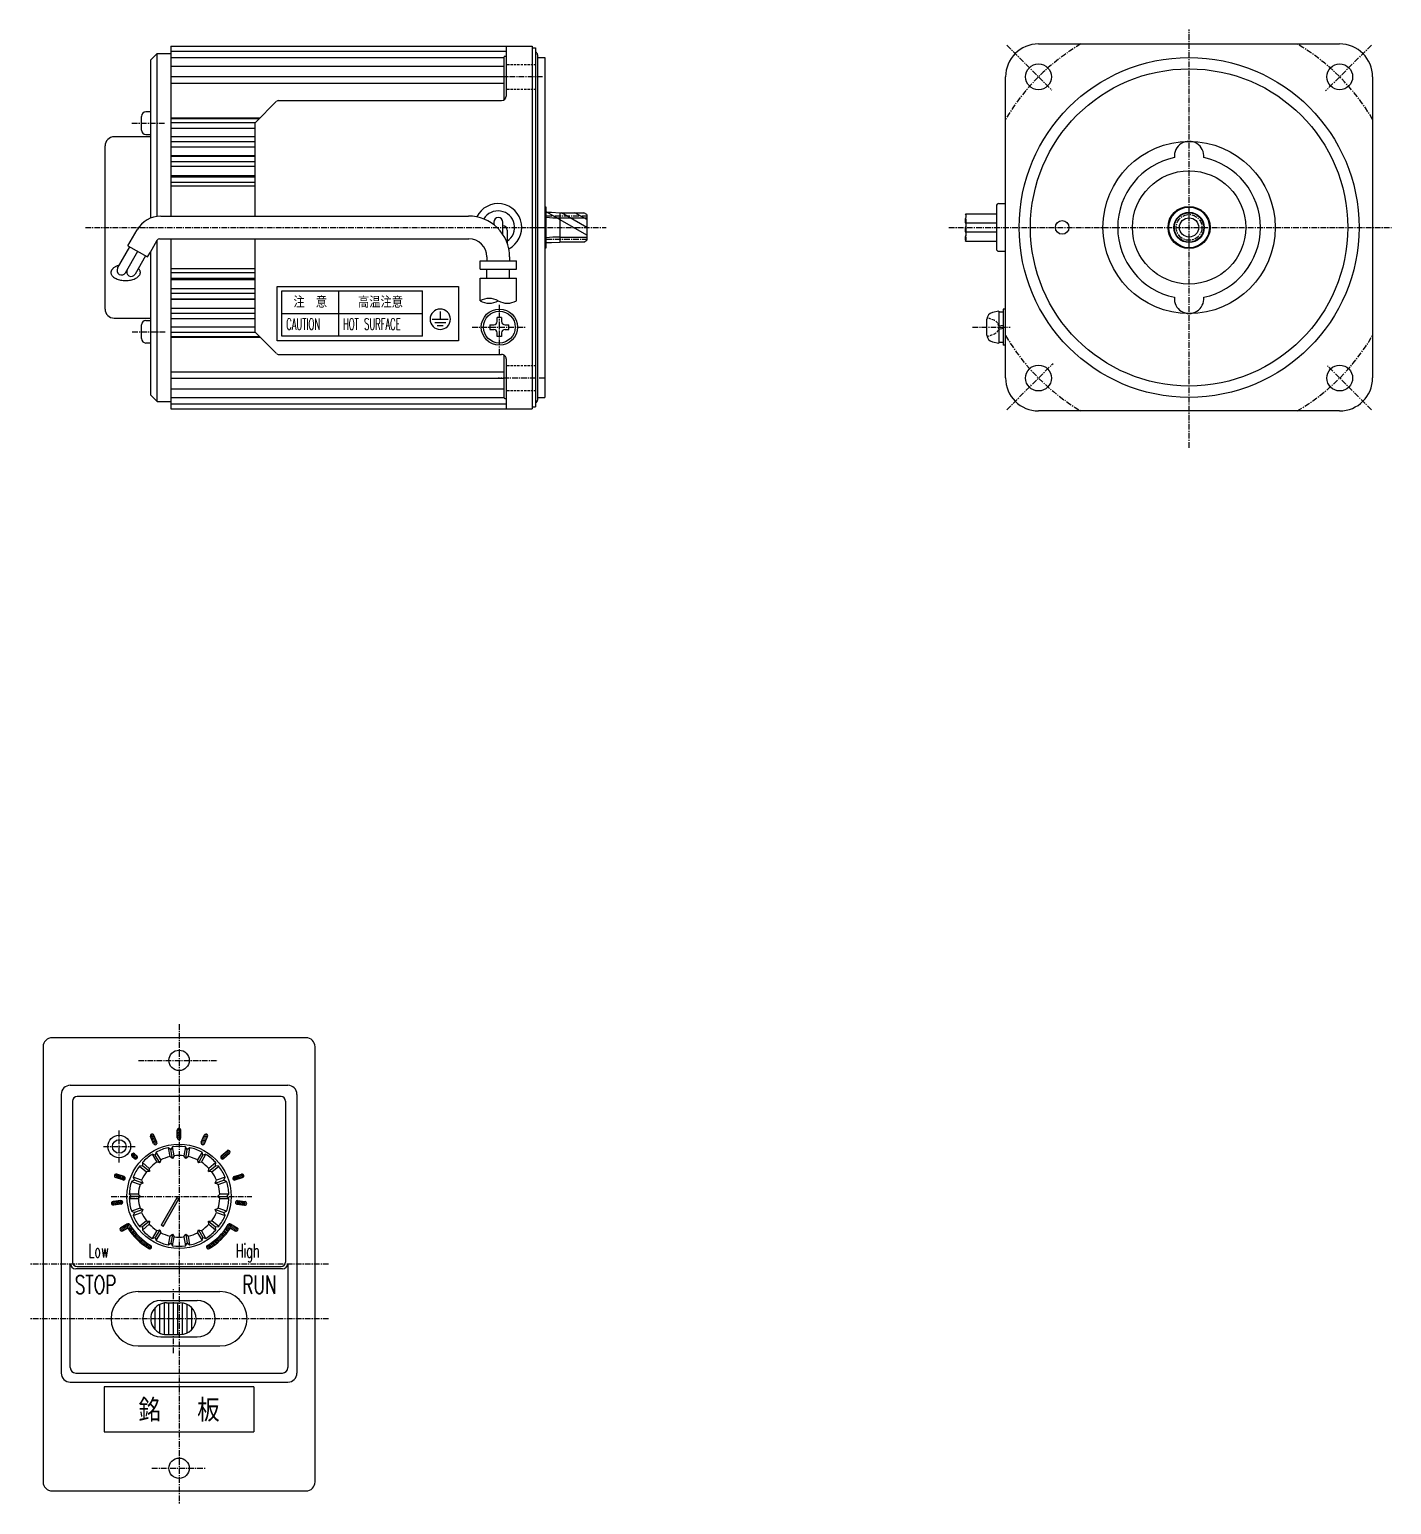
# Model space of a CAD drawing. Extents: x -120 to 530, y -47 to 372.
# Drawn here: x 229.9 to 530.4, y 42 to 367.5 of the extents above; entities that cross this region are included whole.
import ezdxf
from ezdxf.enums import TextEntityAlignment as Align

# ---------------------------------------------------------------- set-up
doc = ezdxf.new("R2010")
doc.units = 0
doc.linetypes.add('CENTER', pattern=[2, 1.25, -0.25, 0.25, -0.25])
doc.linetypes.add('DASHED', pattern=[0.75, 0.5, -0.25])
doc.layers.get('0').update_dxf_attribs({"linetype": 'CONTINUOUS'})
doc.layers.add('CENTER', color=1, linetype='CENTER')
doc.styles.get("Standard").update_dxf_attribs({"font": 'txt.shx', "bigfont": 'bigfont.shx'})

msp = doc.modelspace()

# ---------------------------------------------------------------- linework, layer by layer
at = {"color": 7, "linetype": 'CONTINUOUS'}
for p, q in [((258.05, 362.2), (256.55, 360.7)), ((258.05, 362.2), (261.05, 362.2)), ((258.05, 326.25), (258.05, 362.2)), ((261.05, 363.8), (340.75, 363.8)), ((261.05, 363.8), (261.05, 326.3)), ((261.05, 362.7), (335.05, 362.7)), ((261.05, 361.29), (334.55, 361.29)), ((334.85, 361.57), (335.05, 361.57)), ((335.05, 363.8), (335.05, 352.8)), ((340.75, 363.8), (340.75, 283.8)), ((340.75, 363.4), (341.55, 363.4)), ((341.55, 363.4), (341.55, 284.2)), ((341.95, 361.9), (341.95, 361.3)), ((341.95, 361.3), (341.95, 285.7)), ((341.95, 361.3), (343.55, 361.3)), ((343.55, 361.3), (343.55, 286.3)), ((452.53, 364.3), (518.93, 364.3)), ((256.55, 360.7), (256.55, 325.85)), ((261.05, 359.41), (334.55, 359.41)), ((334.55, 361.27), (334.55, 351.93)), ((261.05, 357.09), (334.55, 357.09)), ((261.05, 355.65), (334.55, 355.65)), ((445.23, 290.6), (445.23, 357)), ((526.23, 357), (526.23, 290.6)), ((279.7, 346.95), (284.4, 351.65)), ((284.76, 351.8), (334.05, 351.8)), ((254.55, 345.3), (254.55, 348.3)), ((256.55, 349.3), (255.55, 349.3)), ((261.05, 348.01), (280.76, 348.01)), ((261.05, 347.85), (280.6, 347.85)), ((261.05, 346.93), (279.68, 346.93)), ((261.05, 345.72), (279.55, 345.72)), ((279.55, 346.59), (279.55, 326.3)), ((280.76, 348.01), (280.76, 348.01)), ((246.55, 305.8), (246.55, 341.8)), ((256.55, 343.8), (248.55, 343.8)), ((255.55, 344.3), (256.55, 344.3)), ((261.05, 343.86), (279.55, 343.86)), ((261.05, 342.73), (279.55, 342.73)), ((261.05, 341.61), (279.55, 341.61)), ((261.05, 339.66), (279.55, 339.66)), ((261.05, 339.52), (279.55, 339.52)), ((261.05, 338.32), (279.55, 338.32)), ((261.05, 337.3), (279.55, 337.3)), ((261.05, 335.28), (279.55, 335.28)), ((261.05, 334.99), (279.55, 334.99)), ((261.05, 333.76), (279.55, 333.76)), ((261.05, 333.01), (279.55, 333.01)), ((443.73, 329.05), (445.23, 329.05)), ((258.82, 326.3), (326.71, 326.3)), ((343.55, 328.45), (343.85, 328.28)), ((343.85, 319.32), (343.85, 328.28)), ((343.85, 327.15), (345.08, 327.15)), ((345.08, 327.15), (346.85, 327.05)), ((346.85, 327.05), (352.15, 327.05)), ((346.85, 327.05), (346.85, 320.55)), ((352.85, 326.64), (352.15, 327.05)), ((352.85, 326.64), (352.85, 320.96)), ((436.43, 326.8), (443.23, 326.8)), ((443.23, 328.55), (443.23, 319.05)), ((251.59, 319.78), (253.63, 323.3)), ((332.3, 324.97), (332.3, 324.42)), ((334.3, 322.28), (334.3, 324.97)), ((335.3, 323.18), (335.3, 320.26)), ((436.43, 324.8), (443.23, 324.8)), ((436.43, 322.8), (443.23, 322.8)), ((249.3, 314.81), (252.03, 319.53)), ((251.59, 319.78), (255.92, 317.28)), ((256.55, 318.36), (258.05, 320.96)), ((258.05, 320.96), (258.11, 321.06)), ((258.05, 285.4), (258.05, 320.96)), ((258.54, 321.31), (326.8, 321.31)), ((261.05, 321.31), (261.05, 283.8)), ((279.55, 321.31), (279.55, 301.01)), ((343.55, 319.15), (343.85, 319.32)), ((343.85, 320.45), (345.08, 320.45)), ((345.08, 320.45), (346.85, 320.55)), ((352.15, 320.55), (346.85, 320.55)), ((352.15, 320.55), (352.85, 320.96)), ((436.43, 320.8), (443.23, 320.8)), ((251.04, 313.81), (253.76, 318.53)), ((255.49, 317.53), (253.16, 313.5)), ((255.92, 317.28), (256.55, 318.36)), ((256.55, 318.36), (256.55, 286.9)), ((329.3, 316.42), (337.3, 316.42)), ((329.3, 314.58), (329.3, 316.42)), ((330.8, 317.3), (330.8, 316.42)), ((335.8, 317.3), (335.8, 316.42)), ((337.3, 314.58), (337.3, 316.42)), ((443.73, 318.55), (445.23, 318.55)), ((261.05, 314.75), (279.55, 314.75)), ((261.05, 313.87), (279.55, 313.87)), ((261.05, 312.61), (279.55, 312.61)), ((329.3, 314.58), (337.3, 314.58)), ((329.3, 312.58), (337.3, 312.58)), ((329.3, 307.61), (329.3, 312.58)), ((330.8, 312.58), (330.8, 314.58)), ((335.8, 312.58), (335.8, 314.58)), ((337.3, 307.61), (337.3, 312.58)), ((261.05, 312.32), (279.55, 312.32)), ((261.05, 310.3), (279.55, 310.3)), ((261.05, 309.28), (279.55, 309.28)), ((284.55, 310.8), (324.55, 310.8)), ((284.55, 298.8), (284.55, 310.8)), ((285.55, 309.8), (316.55, 309.8)), ((285.55, 299.8), (285.55, 309.8)), ((316.55, 299.8), (316.55, 309.8)), ((324.55, 310.8), (324.55, 298.8)), ((261.05, 308.08), (279.55, 308.08)), ((261.05, 307.94), (279.55, 307.94)), ((261.05, 305.99), (279.55, 305.99)), ((248.55, 303.8), (256.55, 303.8)), ((255.55, 303.3), (256.55, 303.3)), ((261.05, 304.87), (279.55, 304.87)), ((261.05, 303.74), (279.55, 303.74)), ((318.75, 303.55), (322.25, 303.55)), ((319.3, 302.85), (321.7, 302.85)), ((320.5, 305.25), (320.5, 303.55)), ((334.05, 303.9), (333.05, 303.9)), ((333.05, 303.05), (333.05, 303.9)), ((334.05, 303.9), (334.05, 303.05)), ((441.13, 300.04), (441.13, 303.56)), ((443.73, 305.3), (442.35, 305.03)), ((443.73, 305.3), (443.73, 298.3)), ((443.73, 305.18), (444.73, 305.18)), ((445.23, 305.8), (444.73, 305.8)), ((444.73, 305.8), (444.73, 297.8)), ((444.73, 305.12), (444.73, 301.34)), ((254.55, 299.3), (254.55, 302.3)), ((261.05, 301.89), (279.55, 301.89)), ((261.05, 300.67), (279.68, 300.67)), ((261.05, 299.73), (280.62, 299.73)), ((261.05, 299.59), (280.76, 299.59)), ((284.4, 295.95), (279.69, 300.66)), ((316.55, 299.8), (285.55, 299.8)), ((319.85, 302.15), (321.15, 302.15)), ((331.45, 302.3), (332.3, 302.3)), ((331.45, 302.3), (331.45, 301.3)), ((331.45, 301.3), (332.3, 301.3)), ((333.05, 299.7), (333.05, 300.55)), ((334.05, 299.7), (333.05, 299.7)), ((334.05, 300.55), (334.05, 299.7)), ((334.8, 302.3), (335.65, 302.3)), ((334.8, 301.3), (335.65, 301.3)), ((335.65, 301.3), (335.65, 302.3)), ((443.73, 302.06), (444.73, 302.25)), ((443.73, 301.35), (444.73, 301.54)), ((256.55, 298.3), (255.55, 298.3)), ((324.55, 298.8), (284.55, 298.8)), ((442.35, 298.57), (443.73, 298.3)), ((444.73, 298.43), (443.73, 298.43)), ((445.23, 297.8), (444.73, 297.8)), ((284.76, 295.8), (334.05, 295.8)), ((334.55, 295.67), (334.55, 286.33)), ((335.05, 294.8), (335.05, 283.8)), ((261.05, 291.95), (334.55, 291.95)), ((261.05, 290.51), (334.55, 290.51)), ((256.55, 286.9), (258.05, 285.4)), ((261.05, 288.19), (334.55, 288.19)), ((258.05, 285.4), (261.05, 285.4)), ((261.05, 286.31), (334.55, 286.31)), ((261.05, 284.9), (335.05, 284.9)), ((261.05, 283.8), (340.75, 283.8)), ((334.85, 286.03), (335.05, 286.03)), ((340.75, 284.2), (341.55, 284.2)), ((341.95, 286.3), (343.55, 286.3)), ((518.93, 283.3), (452.53, 283.3)), ((290.87, 145), (234.87, 145)), ((232.87, 143), (232.87, 47)), ((292.87, 47), (292.87, 143)), ((238.87, 134.5), (286.87, 134.5)), ((236.87, 132.5), (236.87, 71)), ((239.37, 131), (239.37, 95.5)), ((285.37, 132), (240.37, 132)), ((286.37, 131), (286.37, 95.5)), ((288.87, 132.5), (288.87, 71)), ((256.54, 123.24), (257.02, 123.73)), ((262.47, 124.67), (263.11, 124.92)), ((262.47, 124.35), (263.27, 124.65)), ((262.47, 122.9), (262.47, 124.6)), ((262.47, 124.02), (263.27, 124.33)), ((262.47, 123.7), (263.27, 124.01)), ((262.47, 123.38), (263.27, 123.69)), ((263.27, 122.9), (263.27, 124.6)), ((257.25, 121.62), (256.56, 123.17)), ((256.67, 122.94), (257.27, 123.55)), ((256.8, 122.65), (257.4, 123.26)), ((256.93, 122.36), (257.53, 122.96)), ((257.06, 122.06), (257.66, 122.67)), ((257.19, 121.77), (257.79, 122.37)), ((257.98, 121.95), (257.29, 123.5)), ((257.34, 121.5), (257.93, 122.08)), ((257.66, 121.39), (258.02, 121.75)), ((260.47, 120.73), (260.81, 118.76)), ((261.04, 120.34), (260.47, 120.73)), ((261.45, 120.91), (261.04, 120.34)), ((261.8, 118.94), (261.45, 120.91)), ((262.47, 123.06), (263.27, 123.37)), ((262.5, 122.75), (263.27, 123.05)), ((262.74, 122.52), (263.21, 122.7)), ((264.28, 120.91), (263.93, 118.94)), ((264.69, 120.34), (264.28, 120.91)), ((265.27, 120.73), (264.69, 120.34)), ((264.92, 118.76), (265.27, 120.73)), ((267.71, 121.8), (268.54, 121.76)), ((267.75, 121.95), (268.44, 123.5)), ((267.81, 122.09), (268.67, 122.05)), ((267.84, 121.49), (268.35, 121.46)), ((267.94, 122.39), (268.8, 122.34)), ((268.07, 122.68), (268.93, 122.64)), ((268.21, 122.97), (269.06, 122.93)), ((268.34, 123.27), (269.19, 123.22)), ((268.47, 123.56), (269.16, 123.53)), ((268.48, 121.62), (269.17, 123.17)), ((252.36, 119.08), (252.78, 119.5)), ((252.49, 118.8), (253.01, 118.33)), ((252.5, 118.79), (253.07, 119.36)), ((252.73, 118.59), (253.29, 119.16)), ((252.95, 118.39), (253.52, 118.96)), ((253.03, 119.4), (253.55, 118.93)), ((253.22, 118.24), (253.67, 118.69)), ((254.77, 117.45), (254.82, 116.75)), ((256.3, 116.16), (254.77, 117.45)), ((256.94, 119.27), (257.94, 117.53)), ((257.62, 119.09), (256.94, 119.27)), ((257.81, 119.77), (257.62, 119.09)), ((258.62, 117.36), (257.62, 119.09)), ((258.81, 118.03), (257.81, 119.77)), ((258.62, 117.36), (257.94, 117.53)), ((258.81, 118.03), (258.62, 117.36)), ((261.39, 118.37), (260.81, 118.76)), ((261.39, 118.37), (261.04, 120.34)), ((261.8, 118.94), (261.39, 118.37)), ((264.34, 118.37), (263.93, 118.94)), ((264.34, 118.37), (264.69, 120.34)), ((264.92, 118.76), (264.34, 118.37)), ((267.93, 119.77), (266.93, 118.03)), ((267.12, 117.36), (266.93, 118.03)), ((267.12, 117.36), (268.12, 119.09)), ((267.79, 117.53), (267.12, 117.36)), ((267.79, 117.53), (268.79, 119.27)), ((268.12, 119.09), (267.93, 119.77)), ((268.79, 119.27), (268.12, 119.09)), ((270.96, 117.45), (269.43, 116.16)), ((270.91, 116.75), (270.96, 117.45)), ((272.09, 118.81), (272.83, 118.43)), ((272.09, 118.47), (272.54, 118.24)), ((272.19, 118.93), (273.45, 120.07)), ((272.3, 119.04), (273.07, 118.65)), ((272.54, 119.25), (273.31, 118.86)), ((272.72, 118.33), (273.98, 119.47)), ((272.78, 119.47), (273.55, 119.08)), ((273.02, 119.68), (273.78, 119.29)), ((273.26, 119.9), (274.02, 119.51)), ((273.5, 120.11), (274.11, 119.8)), ((248.79, 114.16), (248.76, 114.84)), ((250.47, 113.61), (248.86, 114.13)), ((249.1, 114.05), (249.05, 114.91)), ((250.72, 114.37), (249.1, 114.89)), ((249.4, 113.95), (249.36, 114.81)), ((249.71, 113.85), (249.67, 114.71)), ((250.02, 113.75), (249.97, 114.61)), ((250.32, 113.66), (250.28, 114.51)), ((250.63, 113.59), (250.58, 114.41)), ((250.92, 113.75), (250.89, 114.26)), ((252.71, 114.23), (253, 113.59)), ((254.59, 113.54), (252.71, 114.23)), ((254.82, 116.75), (254.13, 116.68)), ((254.13, 116.68), (255.66, 115.39)), ((256.36, 115.46), (254.82, 116.75)), ((256.36, 115.46), (255.66, 115.39)), ((256.3, 116.16), (256.36, 115.46)), ((269.38, 115.46), (270.91, 116.75)), ((269.38, 115.46), (269.43, 116.16)), ((270.07, 115.39), (269.38, 115.46)), ((270.07, 115.39), (271.61, 116.68)), ((271.61, 116.68), (270.91, 116.75)), ((273.02, 114.23), (271.14, 113.54)), ((272.73, 113.59), (273.02, 114.23)), ((274.74, 113.99), (275.06, 113.6)), ((274.88, 114.29), (275.4, 113.65)), ((275.01, 114.37), (276.63, 114.89)), ((275.16, 114.42), (275.7, 113.75)), ((275.26, 113.61), (276.88, 114.13)), ((275.47, 114.52), (276.01, 113.85)), ((275.78, 114.62), (276.31, 113.95)), ((276.08, 114.71), (276.62, 114.05)), ((276.39, 114.81), (276.93, 114.15)), ((276.7, 114.91), (277.13, 114.38)), ((253, 113.59), (252.37, 113.29)), ((252.37, 113.29), (254.25, 112.6)), ((254.88, 112.91), (253, 113.59)), ((254.88, 112.91), (254.25, 112.6)), ((254.59, 113.54), (254.88, 112.91)), ((270.85, 112.91), (272.73, 113.59)), ((270.85, 112.91), (271.14, 113.54)), ((271.48, 112.6), (270.85, 112.91)), ((271.48, 112.6), (273.36, 113.29)), ((273.36, 113.29), (272.73, 113.59)), ((248.32, 108.08), (248.01, 108.69)), ((248.64, 108.1), (248.25, 108.87)), ((250, 109.05), (248.3, 108.87)), ((250.08, 108.25), (248.39, 108.08)), ((248.96, 108.14), (248.57, 108.9)), ((249.28, 108.17), (248.89, 108.93)), ((249.6, 108.2), (249.21, 108.97)), ((249.92, 108.24), (249.53, 109)), ((250.22, 108.3), (249.85, 109.03)), ((250.43, 108.56), (250.19, 109.02)), ((251.88, 110.5), (252.37, 110)), ((253.88, 110.5), (251.88, 110.5)), ((252.37, 110), (251.88, 109.5)), ((251.88, 109.5), (253.88, 109.5)), ((254.37, 110), (252.37, 110)), ((253.88, 110.5), (254.37, 110)), ((254.37, 110), (253.88, 109.5)), ((262.4, 109.69), (258.9, 103.63)), ((259.33, 103.38), (262.83, 109.44)), ((262.83, 109.44), (262.4, 109.69)), ((271.37, 110), (271.85, 110.5)), ((271.85, 109.5), (271.37, 110)), ((271.37, 110), (273.37, 110)), ((273.85, 110.5), (271.85, 110.5)), ((271.85, 109.5), (273.86, 109.5)), ((273.37, 110), (273.85, 110.5)), ((273.86, 109.5), (273.37, 110)), ((275.33, 108.82), (275.47, 108.33)), ((275.59, 109.04), (275.8, 108.24)), ((275.65, 108.25), (277.34, 108.08)), ((275.74, 109.05), (277.43, 108.87)), ((275.9, 109.03), (276.12, 108.21)), ((276.22, 109), (276.44, 108.17)), ((276.54, 108.97), (276.76, 108.14)), ((276.86, 108.93), (277.08, 108.1)), ((277.18, 108.9), (277.4, 108.07)), ((277.5, 108.86), (277.67, 108.2)), ((254.25, 107.4), (252.37, 106.71)), ((252.37, 106.71), (253, 106.41)), ((252.71, 105.77), (254.59, 106.46)), ((253, 106.41), (252.71, 105.77)), ((254.88, 107.09), (253, 106.41)), ((255.66, 104.61), (254.13, 103.32)), ((254.25, 107.4), (254.88, 107.09)), ((254.88, 107.09), (254.59, 106.46)), ((256.36, 104.54), (254.82, 103.25)), ((255.66, 104.61), (256.36, 104.54)), ((256.36, 104.54), (256.3, 103.84)), ((269.38, 104.54), (270.07, 104.61)), ((269.43, 103.84), (269.38, 104.54)), ((269.38, 104.54), (270.91, 103.25)), ((271.61, 103.32), (270.07, 104.61)), ((270.85, 107.09), (271.48, 107.4)), ((271.14, 106.46), (270.85, 107.09)), ((270.85, 107.09), (272.73, 106.41)), ((271.14, 106.46), (273.02, 105.77)), ((273.36, 106.71), (271.48, 107.4)), ((272.73, 106.41), (273.36, 106.71)), ((273.02, 105.77), (272.73, 106.41)), ((249.85, 102.84), (250.1, 103.09)), ((249.9, 102.47), (251.1, 103.67)), ((251.49, 103.9), (250.02, 103.05)), ((250.16, 102.31), (251.79, 103.94)), ((251.55, 103.01), (250.42, 102.35)), ((250.92, 102.64), (252.04, 103.76)), ((251.62, 102.91), (252.2, 103.49)), ((251.78, 102.65), (252.36, 103.23)), ((251.95, 102.4), (252.53, 102.98)), ((252.13, 102.15), (252.7, 102.72)), ((252.31, 101.91), (252.88, 102.48)), ((252.5, 101.67), (253.07, 102.24)), ((252.69, 101.44), (253.26, 102.01)), ((252.89, 101.21), (253.45, 101.78)), ((253.09, 100.99), (253.65, 101.55)), ((253.29, 100.77), (253.86, 101.34)), ((253.5, 100.56), (254.07, 101.12)), ((253.72, 100.35), (254.28, 100.91)), ((254.13, 103.32), (254.82, 103.25)), ((254.77, 102.55), (256.3, 103.84)), ((254.82, 103.25), (254.77, 102.55)), ((257.94, 102.47), (256.94, 100.73)), ((256.94, 100.73), (257.62, 100.91)), ((258.62, 102.64), (257.62, 100.91)), ((257.62, 100.91), (257.8, 100.23)), ((257.8, 100.23), (258.81, 101.97)), ((257.94, 102.47), (258.62, 102.64)), ((258.62, 102.64), (258.81, 101.97)), ((259.33, 103.38), (258.9, 103.63)), ((260.81, 101.24), (260.47, 99.27)), ((260.81, 101.24), (261.39, 101.63)), ((261.39, 101.63), (261.04, 99.66)), ((261.39, 101.63), (261.8, 101.06)), ((261.45, 99.09), (261.8, 101.06)), ((263.93, 101.06), (264.34, 101.63)), ((263.93, 101.06), (264.28, 99.09)), ((264.34, 101.63), (264.92, 101.24)), ((264.34, 101.63), (264.69, 99.66)), ((265.27, 99.27), (264.92, 101.24)), ((266.93, 101.97), (267.12, 102.64)), ((266.93, 101.97), (267.93, 100.23)), ((267.12, 102.64), (267.79, 102.47)), ((267.12, 102.64), (268.12, 100.91)), ((268.79, 100.73), (267.79, 102.47)), ((267.93, 100.23), (268.12, 100.91)), ((268.12, 100.91), (268.79, 100.73)), ((269.43, 103.84), (270.96, 102.55)), ((270.91, 103.25), (271.61, 103.32)), ((270.96, 102.55), (270.91, 103.25)), ((272.01, 100.35), (271.45, 100.91)), ((272.23, 100.56), (271.66, 101.12)), ((272.44, 100.77), (271.87, 101.34)), ((272.65, 100.99), (272.08, 101.55)), ((272.85, 101.21), (272.28, 101.78)), ((273.04, 101.44), (272.48, 102.01)), ((273.24, 101.67), (272.67, 102.24)), ((273.42, 101.91), (272.85, 102.48)), ((273.6, 102.15), (273.03, 102.72)), ((273.78, 102.4), (273.2, 102.98)), ((273.95, 102.65), (273.37, 103.23)), ((274.12, 102.91), (273.54, 103.49)), ((274.81, 102.64), (273.7, 103.76)), ((275.57, 102.31), (273.94, 103.94)), ((274.18, 103.01), (275.31, 102.35)), ((274.24, 103.9), (275.71, 103.05)), ((275.83, 102.47), (274.63, 103.67)), ((275.88, 102.84), (275.64, 103.09)), ((253.94, 100.14), (254.51, 100.71)), ((254.16, 99.94), (254.73, 100.51)), ((254.39, 99.75), (254.96, 100.32)), ((254.63, 99.56), (255.2, 100.13)), ((254.87, 99.37), (255.44, 99.95)), ((255.11, 99.2), (255.69, 99.77)), ((255.36, 99.02), (255.94, 99.6)), ((255.62, 98.85), (256.2, 99.43)), ((255.88, 98.69), (256.46, 99.27)), ((256.14, 98.53), (256.71, 99.1)), ((256.47, 98.43), (256.81, 98.77)), ((260.47, 99.27), (261.04, 99.66)), ((261.04, 99.66), (261.45, 99.09)), ((264.28, 99.09), (264.69, 99.66)), ((264.69, 99.66), (265.27, 99.27)), ((269.26, 98.43), (268.92, 98.77)), ((269.59, 98.53), (269.02, 99.1)), ((269.86, 98.69), (269.27, 99.27)), ((270.12, 98.85), (269.54, 99.43)), ((270.37, 99.02), (269.79, 99.6)), ((270.62, 99.2), (270.05, 99.77)), ((270.87, 99.37), (270.29, 99.95)), ((271.1, 99.56), (270.53, 100.13)), ((271.34, 99.75), (270.77, 100.32)), ((271.57, 99.94), (271, 100.51)), ((271.79, 100.14), (271.23, 100.71)), ((238.87, 72.2), (238.87, 95.2)), ((240.37, 94.5), (285.37, 94.5)), ((286.87, 95.2), (286.87, 72.2)), ((285.67, 94), (240.07, 94)), ((253.87, 89), (271.87, 89)), ((257.62, 80.55), (257.62, 85.45)), ((258.62, 79.84), (258.62, 86.16)), ((258.87, 87), (266.87, 87)), ((259.62, 79.54), (259.62, 86.46)), ((260.12, 86.5), (263.12, 86.5)), ((260.62, 79.5), (260.62, 86.5)), ((261.62, 79.5), (261.62, 86.5)), ((262.62, 79.5), (262.62, 86.5)), ((263.62, 79.54), (263.62, 86.46)), ((264.62, 79.84), (264.62, 86.16)), ((265.62, 85.45), (265.62, 80.55)), ((258.87, 79), (266.87, 79)), ((260.12, 79.5), (263.12, 79.5)), ((253.87, 77), (271.87, 77)), ((238.87, 69), (286.87, 69)), ((240.07, 71), (285.67, 71)), ((279.37, 68), (246.37, 68)), ((246.37, 68), (246.37, 58)), ((279.37, 68), (279.37, 58)), ((246.37, 58), (279.37, 58)), ((234.87, 45), (290.87, 45))]:
    msp.add_line(p, q, dxfattribs=at)
at = {"color": 3, "linetype": 'DASHED'}
for p, q in [((335.25, 359.78), (341.55, 359.78)), ((335.25, 354.28), (341.55, 354.28)), ((442.7, 303.32), (441.17, 303.9)), ((441.17, 299.7), (442.7, 300.28)), ((335.25, 293.32), (341.55, 293.32)), ((335.25, 287.82), (341.55, 287.82))]:
    msp.add_line(p, q, dxfattribs=at)
at = {"color": 3, "linetype": 'CONTINUOUS'}
for p, q in [((352.85, 322.07), (344.05, 327.15)), ((346.85, 325.92), (352.85, 325.92)), ((352.85, 323.8), (347.22, 327.05)), ((352.85, 325.53), (350.22, 327.05)), ((346.85, 321.68), (352.85, 321.68)), ((298.05, 309.8), (298.05, 299.8)), ((285.55, 304.8), (316.55, 304.8))]:
    msp.add_line(p, q, dxfattribs=at)
at = {"color": 7}
msp.add_line((324.55, 310.8), (324.55, 298.8), dxfattribs=at)
at = {"color": 7, "linetype": 'CONTINUOUS'}
for points in [[(249.67, 315.44, 0.017535), (249.37, 315.35, 0.019845), (249.07, 315.24, 0.022099), (248.79, 315.1, 0.026691), (248.54, 314.95, 0.028266), (248.32, 314.79, 0.033319), (248.14, 314.6, 0.031412), (248.03, 314.46, 0.031429), (247.94, 314.31, 0.037943), (247.88, 314.16, 0.03805), (247.84, 314.01, 0.040855), (247.83, 313.85, 0.041132), (247.84, 313.7)], [(247.84, 313.7, 0.050552), (247.9, 313.49, 0.069706), (248.03, 313.24, 0.059134), (248.27, 312.96, 0.047234), (248.6, 312.71, 0.038209), (249, 312.5, 0.031936), (249.46, 312.32, 0.027792), (249.97, 312.19, 0.025239), (250.52, 312.11, 0.023925), (251.08, 312.09, 0.023671), (251.64, 312.11, 0.024441), (252.18, 312.19, 0.026341), (252.69, 312.32, 0.029638), (253.16, 312.5, 0.034786), (253.56, 312.71, 0.042416), (253.88, 312.96, 0.053051), (254.13, 313.24, 0.042761), (254.26, 313.49, 0.050865), (254.31, 313.7, 0.054639), (254.33, 313.91, 0.052863), (254.29, 314.11, 0.050915), (254.21, 314.31, 0.062855), (254.02, 314.6, 0.027343), (253.88, 314.74)]]:
    msp.add_lwpolyline(points, format="xyb", dxfattribs=at)
for centre, radius in [((485.73, 323.8), 37.5), ((452.5, 357.03), 2.85), ((485.73, 323.8), 35), ((518.97, 357.03), 2.85), ((485.73, 323.8), 19), ((485.73, 323.8), 12.5), ((485.73, 323.8), 4.65), ((485.73, 323.8), 4.48), ((485.73, 323.8), 3.35), ((485.73, 323.8), 3.25), ((457.73, 323.8), 1.5), ((333.55, 301.8), 4), ((333.55, 301.8), 3.5), ((452.5, 290.57), 2.85), ((518.97, 290.57), 2.85), ((262.87, 140), 2.25), ((249.67, 121), 2.5), ((249.67, 121), 1.5), ((262.87, 110), 11.5), ((262.87, 50), 2.25)]:
    msp.add_circle(centre, radius, dxfattribs=at)
at = {"color": 3, "linetype": 'CONTINUOUS'}
msp.add_circle((485.73, 323.8), 2.12, dxfattribs=at)
at = {"color": 7, "linetype": 'CONTINUOUS'}
for centre, radius, start, end in [((334.85, 361.27), 0.3, 90, 180), ((341.35, 361.9), 0.6, 0, 70.5288), ((452.53, 357), 7.3, 90, 180), ((518.93, 357), 7.3, 0, 90), ((284.76, 351.3), 0.5, 90, 135), ((334.05, 352.8), 1, 270, 0), ((255.55, 348.3), 1, 90, 180), ((255.55, 345.3), 1, 180, 270), ((280.05, 346.59), 0.5, 135, 180), ((248.55, 341.8), 2, 90, 180), ((485.73, 339.55), 3.25, 354.078, 185.922), ((485.73, 323.8), 15.75, 101.844, 258.156), ((485.73, 323.8), 15.75, 281.844, 78.156), ((333.25, 323.8), 5.25, 296.7753, 153.6633), ((443.73, 328.55), 0.5, 90, 180), ((258.82, 320.3), 6, 90, 150), ((326.8, 317.3), 9, 0, 90.561), ((333.25, 323.8), 3.65, 304.1614, 149.2267), ((333.3, 324.97), 1, 0, 180), ((334.3, 323.18), 1, 0, 90), ((258.54, 320.81), 0.5, 90, 150), ((326.8, 317.3), 4.01, 0, 90), ((443.73, 319.05), 0.5, 180, 270), ((250.17, 314.31), 1, 150, 330), ((252.3, 314), 1, 150, 330), ((485.73, 308.05), 3.25, 174.078, 5.922), ((248.55, 305.8), 2, 180, 270), ((255.55, 302.3), 1, 90, 180), ((320.5, 303.55), 2.25, 90, 180), ((320.5, 303.55), 2.25, 180, 270), ((320.5, 303.55), 2.25, 0, 90), ((320.5, 303.55), 2.25, 270, 0), ((332.3, 303.05), 0.75, 270, 0), ((334.8, 303.05), 0.75, 180, 270), ((442.63, 303.56), 1.5, 100.8863, 180), ((280.05, 301.01), 0.5, 180, 224.034), ((332.3, 300.55), 0.75, 0, 90), ((334.8, 300.55), 0.75, 90, 180), ((442.63, 300.04), 1.5, 180, 259.1133), ((255.55, 299.3), 1, 180, 270), ((284.76, 296.3), 0.499, 225.0483, 270.0692), ((334.05, 294.8), 1, 359.9943, 90), ((452.53, 290.6), 7.3, 180, 270), ((518.93, 290.6), 7.3, 270, 0), ((334.85, 286.33), 0.3, 179.9904, 270.0095), ((334.85, 286.33), 0.298, 179.9904, 183.3536), ((341.35, 285.7), 0.6, 289.4712, 0), ((234.87, 143), 2, 90, 180), ((290.87, 143), 2, 0, 90), ((238.87, 132.5), 2, 90, 180), ((286.87, 132.5), 2, 0, 89.9971), ((240.37, 131), 1, 90, 180), ((285.37, 131), 1, 0, 90), ((256.93, 123.34), 0.4, 24.0018, 203.9959), ((262.87, 124.6), 0.4, 359.9857, 180.0143), ((268.8, 123.34), 0.4, 335.9852, 156.0172), ((257.62, 121.78), 0.4, 204.0148, 23.9887), ((262.87, 110), 11, 102.6049, 117.3941), ((262.87, 110), 11, 82.6045, 97.394), ((262.87, 122.9), 0.4, 180, 0), ((262.87, 110), 11, 62.6047, 77.3946), ((268.11, 121.78), 0.4, 156.0172, 335.9852), ((252.76, 119.1), 0.4, 47.9894, 228.0096), ((253.28, 118.63), 0.4, 227.9989, 48), ((262.87, 110), 11, 122.6045, 137.3944), ((262.87, 110), 9, 123.1844, 136.8145), ((262.87, 110), 9, 103.1839, 116.8145), ((262.87, 110), 9, 83.1842, 96.8145), ((262.87, 110), 9, 63.1844, 76.8149), ((262.87, 110), 9, 43.1847, 56.8151), ((262.87, 110), 11, 42.6053, 57.3943), ((272.45, 118.63), 0.4, 132.0011, 311.9904), ((273.72, 119.77), 0.4, 311.9904, 132.0106), ((248.98, 114.51), 0.4, 71.9863, 252.018), ((250.6, 113.99), 0.4, 252.0136, 71.9863), ((262.87, 110), 11, 142.6047, 157.3939), ((262.87, 110), 9, 143.1842, 156.8144), ((262.87, 110), 9, 23.1848, 36.8149), ((262.87, 110), 11, 22.6054, 37.3945), ((275.14, 113.99), 0.4, 108.0001, 288.0001), ((276.75, 114.51), 0.4, 288.0001, 108.0137), ((262.87, 110), 11, 162.6046, 177.3942), ((262.87, 110), 9, 163.1845, 176.8146), ((262.87, 110), 9, 3.1847, 16.8147), ((262.87, 110), 11, 2.6053, 17.3947), ((248.35, 108.47), 0.4, 95.9985, 276.0113), ((250.04, 108.65), 0.4, 275.997, 95.9985), ((262.87, 110), 11, 182.6047, 197.3942), ((262.87, 110), 9, 183.1841, 196.8147), ((262.87, 110), 9, 343.1847, 356.8146), ((262.87, 110), 11, 342.6051, 357.3947), ((275.7, 108.65), 0.4, 84.0015, 264.0015), ((277.39, 108.47), 0.4, 264.003, 84.0015), ((262.87, 110), 11, 202.6047, 217.3945), ((262.87, 110), 9, 203.1842, 216.8149), ((262.87, 110), 9, 323.1842, 336.8144), ((262.87, 110), 11, 322.6047, 337.3941), ((250.22, 102.7), 0.4, 119.9936, 300.0007), ((251.69, 103.55), 0.4, 30.0007, 120.0007), ((262.87, 110), 13.3, 211.7245, 240.0001), ((262.87, 110), 12.5, 210, 240), ((262.87, 110), 11, 222.6045, 237.3943), ((262.87, 110), 9, 223.1842, 236.8142), ((262.87, 110), 9, 243.1844, 256.8149), ((262.87, 110), 9, 263.1842, 276.8145), ((262.87, 110), 9, 283.1845, 296.815), ((262.87, 110), 9, 303.1844, 316.8144), ((262.87, 110), 11, 302.6049, 317.3944), ((262.87, 110), 12.5, 300, 330.0002), ((262.87, 110), 13.3, 299.9999, 328.2758), ((274.04, 103.55), 0.4, 59.9993, 149.9993), ((275.51, 102.7), 0.4, 239.9993, 60.0064), ((256.42, 98.83), 0.4, 240.0064, 59.9993), ((262.87, 110), 11, 242.6052, 257.3946), ((262.87, 110), 11, 262.605, 277.3945), ((262.87, 110), 11, 282.6049, 297.3941), ((269.32, 98.83), 0.4, 120.0007, 299.9936), ((240.07, 95.2), 1.2, 180, 270), ((240.37, 95.5), 1, 180, 270), ((285.37, 95.5), 1, 270, 0), ((285.67, 95.2), 1.2, 270.0048, 0), ((253.87, 83), 6, 90, 270), ((271.87, 83), 6, 270, 90), ((258.87, 83), 4, 90, 270), ((260.12, 83), 3.5, 89.9984, 270), ((263.12, 83), 3.5, 270.0016, 90), ((266.87, 83), 4, 270, 90), ((240.07, 72.2), 1.2, 180, 270), ((285.67, 72.2), 1.2, 270.0048, 0), ((238.87, 71), 2, 180, 270), ((286.87, 71), 2, 270, 0), ((234.87, 47), 2, 180, 270), ((290.87, 47), 2, 270, 0)]:
    msp.add_arc(centre, radius, start, end, dxfattribs=at)
at = {"color": 3, "linetype": 'CONTINUOUS'}
for centre, radius, start, end in [((346.65, 347.9), 21.98, 262.681, 270.5207), ((437.29, 325.3), 1, 150.005, 210.0007), ((435.56, 326.3), 1, 329.9993, 30.0007), ((435.56, 325.3), 1, 330.0021, 30.0085), ((437.29, 323.3), 1, 149.9993, 210.0007), ((435.56, 324.3), 1, 329.9964, 30.0029), ((435.56, 323.3), 1, 329.9993, 30.0007), ((435.56, 322.3), 1, 330.0021, 29.9912), ((346.65, 299.7), 21.98, 89.4793, 97.3185), ((437.29, 321.3), 1, 149.9964, 209.9921), ((435.56, 321.3), 1, 329.9964, 29.9921), ((331.3, 304.14), 4, 60, 120), ((331.3, 311.07), 4, 240, 300), ((335.3, 311.07), 4, 240, 300)]:
    msp.add_arc(centre, radius, start, end, dxfattribs=at)
at = {"color": 3, "linetype": 'DASHED'}
msp.add_arc((442.12, 301.8), 1.63, 290.8412, 69.1604, dxfattribs=at)
at = {"color": 7, "linetype": 'CONTINUOUS'}
msp.add_solid([(258.9, 103.63), (262.4, 109.69), (259.33, 103.38), (262.83, 109.44)], dxfattribs=at)
at = {"layer": 'CENTER', "color": 1, "linetype": 'CENTER'}
for p, q in [((485.73, 275.2), (485.73, 367.48)), ((445.5, 364.04), (455.46, 354.08)), ((525.97, 364.04), (515.86, 353.93)), ((343.04, 357.03), (332.65, 357.03)), ((252.44, 346.8), (259.9, 346.8)), ((343.85, 326.4), (352.85, 326.4)), ((242.2, 323.8), (357.1, 323.8)), ((432.72, 323.8), (530.39, 323.8)), ((343.85, 321.2), (352.85, 321.2)), ((333.55, 295.8), (333.55, 306.7)), ((252.55, 300.8), (259.87, 300.8)), ((327.52, 301.8), (339.47, 301.8)), ((437.95, 301.8), (446.24, 301.8)), ((445.5, 283.57), (455.75, 293.81)), ((525.97, 283.57), (516.13, 293.41)), ((343.6, 290.57), (333.31, 290.57)), ((262.87, 148), (262.87, 42)), ((253.9, 140), (271.44, 140)), ((249.67, 117.5), (249.67, 124.5)), ((246.17, 121), (253.17, 121)), ((247.85, 110), (278.89, 110)), ((295.87, 95), (229.87, 95)), ((261.62, 75.38), (261.62, 89.54)), ((295.87, 83), (229.87, 83)), ((256.87, 50), (268.87, 50))]:
    msp.add_line(p, q, dxfattribs=at)
msp.add_circle((485.73, 323.8), 2.84, dxfattribs=at)
for start, end in [(120.4919, 149.5081), (30.4917, 59.5083), (210.4917, 239.5083), (300.4918, 329.5082)]:
    msp.add_arc((485.73, 323.8), 47, start, end, dxfattribs=at)

# ---------------------------------------------------------------- texts
at = {"color": 3, "linetype": 'CONTINUOUS'}
for s, height, width, p in [('注\u3000意', 2.5, 0.9, (288.1, 306.09)), ('高温注意', 2.5, 0.9, (302.37, 306.07)), ('CAUTION', 2.5, 0.54, (286.52, 301.22)), ('HOT SURFACE', 2.5, 0.54, (299.04, 301.24)), ('Low', 3, 0.6, (242.87, 96.5)), ('High', 3, 0.6, (275.37, 96.5)), ('STOP', 4, 0.675, (239.87, 88.5)), ('RUN', 4, 0.675, (276.87, 88.5))]:
    msp.add_text(s, height=height, dxfattribs=dict(at, width=width)).set_placement(p)
at = {"color": 3, "linetype": 'CONTINUOUS', "width": 0.9}
msp.add_text('銘  板', height=5, dxfattribs=at).set_placement((262.87, 62.78), align=Align.MIDDLE_CENTER)

doc.saveas('drawing.dxf')
